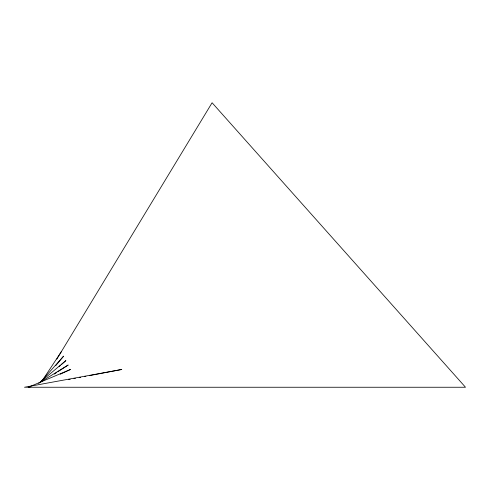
<?xml version="1.0" encoding="UTF-8"?>
<svg xmlns="http://www.w3.org/2000/svg" width="490" height="490" viewBox="0 0 490 490"><rect width="100%" height="100%" fill="white"/><g stroke="black" fill="none" stroke-linecap="round" stroke-linejoin="round"><path stroke-width="0.73" d="M56.828 359.127L212.096 102.753L465.5 387.247L24.5 387.247L121.777 369.466L89.633 375.585M41.65 381.532L61.33 351.685M55.848 365.528L63.62 356.132L39.99 382.721M59.131 366.618L60.258 365.607M61.385 364.603L65.905 360.579L39.274 382.886M54.286 374.078L56.816 372.431M58.077 371.61L68.19 365.019L38.581 383.278M60.209 374.231L70.48 369.466L28.322 387.247L30.564 386.824M68.698 379.566L70.192 379.285M73.929 378.574L75.423 378.286M79.166 377.576L80.66 377.294M84.396 376.577L85.891 376.296"/></g></svg>
